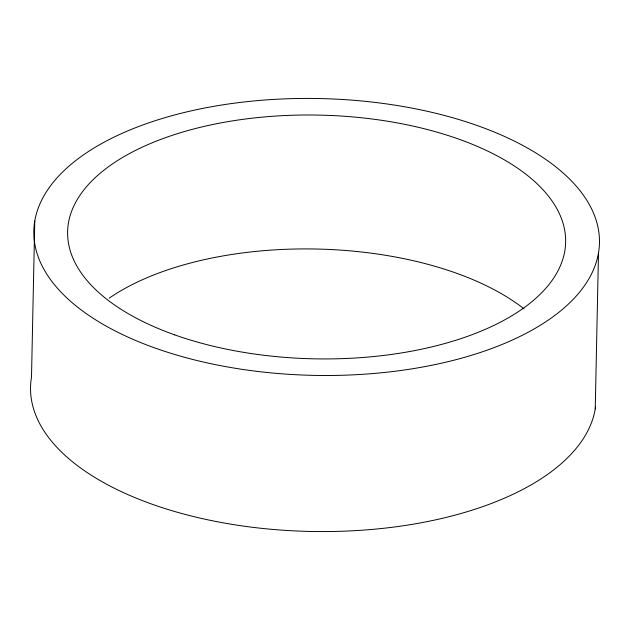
<?xml version="1.0" encoding="UTF-8"?>
<svg xmlns="http://www.w3.org/2000/svg" width="630" height="630" viewBox="0 0 630 630"><rect width="100%" height="100%" fill="white"/><g stroke="black" fill="none" stroke-linecap="round" stroke-linejoin="round"><path stroke-width="0.94" d="M34.768 220.996L31.5 377.079A282.886 138.442 1.2 0 0 291.903 530.759A282.886 138.442 1.2 0 0 595.531 407.074M595.232 409.004L598.5 252.921A282.886 138.442 1.2 0 0 196.001 109.801A282.886 138.442 1.2 0 0 155.405 348.154A282.886 138.442 1.2 0 0 598.5 252.921M109.234 298.132A249.055 121.881 1.2 0 1 524.034 308.873M174.683 334.861A249.055 121.881 1.2 0 0 564.795 251.016A249.055 121.881 1.2 0 0 210.428 125.008A249.055 121.881 1.2 0 0 174.683 334.861"/></g></svg>
